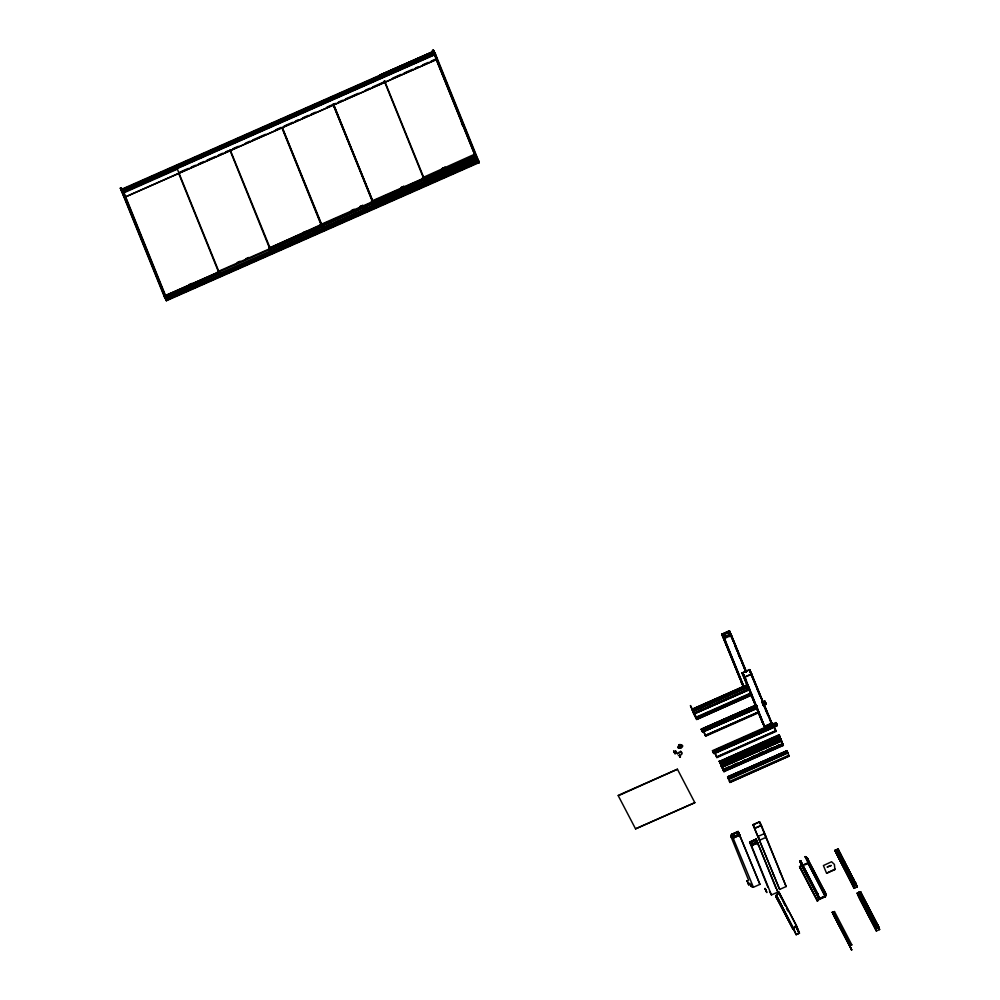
<?xml version="1.0" encoding="UTF-8"?>
<svg xmlns="http://www.w3.org/2000/svg" width="1000" height="1000" viewBox="0 0 1000 1000"><rect width="100%" height="100%" fill="white"/><g stroke="black" fill="none" stroke-linecap="round" stroke-linejoin="round"><path stroke-width="1.5" d="M831.237 865.45L827.1 867.062L831.125 865.562M802.8 865.95L802.738 865.875A1.275 0.737 -22 0 0 802.837 866.075L802.962 865.962A1.275 0.737 -22 0 0 802.9 865.8A1.425 0.812 -22 0 1 803.012 866L800.575 860.763M811.55 882.463L811.575 882.487A1.275 0.737 -22 0 0 811.538 882.35L811.462 882.288A1.275 0.737 -22 0 0 811.475 882.613A1.425 0.812 -22 0 1 811.363 882.412L811.5 882.312A1.425 0.812 -22 0 1 811.65 882.537M815.788 890.825L815.825 890.913A1.275 0.737 -22 0 1 815.688 890.688L815.662 890.625A1.425 0.812 -22 0 0 815.788 890.888L815.788 890.562A1.425 0.812 -22 0 1 815.975 890.812L815.75 890.55A1.275 0.737 -22 0 1 815.962 890.812L815.85 890.675M837.875 855.45L837.837 855.4A1.425 0.812 -22 0 1 837.75 855.312L837.812 855.35A1.275 0.737 -22 0 0 837.862 855.5L837.975 855.6M840.3 854.212L840.25 854.15A1.425 0.812 -22 0 0 840.362 854.425L840.312 854.25A1.275 0.737 -22 0 0 840.362 854.4L840.5 854.762A1.275 0.737 -22 0 0 840.612 855L840.775 854.975A1.425 0.812 -22 0 0 840.675 854.725L840.675 854.725A1.275 0.737 -22 0 1 840.775 854.938L840.75 855.088M840.55 854.438L840.475 854.3A1.275 0.737 -22 0 0 840.425 854.137L840.537 854.412A1.425 0.812 -22 0 0 840.438 854.125M835.337 917.013L835.438 917.3A1.275 0.737 -22 0 0 835.375 917.075L835.3 917.013A1.425 0.812 -22 0 1 835.487 917.262L835.425 917.237M842.5 864.45L842.175 863.45A1.425 0.812 -22 0 1 842.362 863.713L842.212 863.525A1.425 0.812 -22 0 0 842.3 863.75L842.288 863.675A1.275 0.737 -22 0 0 842.25 863.512M844.887 862.95L844.875 863.112A1.275 0.737 -22 0 0 844.925 863.275L845.075 863.325A1.275 0.737 -22 0 0 844.987 863.012L844.95 862.95A1.425 0.812 -22 0 1 845.1 863.213L844.675 862.35A1.425 0.812 -22 0 1 844.862 862.613L845.037 863.363M844.837 862.712L844.712 862.412A1.275 0.737 -22 0 1 844.85 862.6L844.725 862.412M839.513 925.312L839.688 925.35A1.425 0.812 -22 0 1 839.8 925.537A1.275 0.737 -22 0 0 839.688 925.35L839.587 925.487A1.275 0.737 -22 0 0 839.625 925.612L839.575 925.45A1.425 0.812 -22 0 0 839.625 925.625L839.725 925.475M846.462 871.925L846.425 871.825A1.275 0.737 -22 0 0 846.5 872.05L846.375 871.8A1.425 0.812 -22 0 0 846.5 872.062L846.488 871.725A1.425 0.812 -22 0 1 846.688 871.988L846.575 872.125M849.15 871.025L849.163 870.875A1.425 0.812 -22 0 0 849.075 870.662L848.9 870.7A1.425 0.812 -22 0 0 849 870.962L849.375 871.462A1.425 0.812 -22 0 0 849.312 871.263A1.275 0.737 -22 0 1 849.412 871.475L849.325 871.363M848.875 870.7L848.9 870.75A1.275 0.737 -22 0 0 849 870.938L849.038 870.675A1.275 0.737 -22 0 1 849.163 870.875L849.112 871.038M844.025 933.938L844.062 933.775A1.275 0.737 -22 0 0 844.013 933.612L843.838 933.55M850.975 880.612L851.188 880.837A1.275 0.737 -22 0 0 851.125 880.662L851.05 880.6A1.425 0.812 -22 0 1 851.237 880.85L851.075 880.888A1.425 0.812 -22 0 1 850.95 880.713L850.925 880.387A1.275 0.737 -22 0 0 850.888 880.05L850.8 880.238A1.425 0.812 -22 0 0 850.812 880.337L850.788 880.2A1.275 0.737 -22 0 0 850.825 880.312M850.938 880.413L850.987 880.288A1.425 0.812 -22 0 0 850.888 880.037M851.237 880.95L851 880.725A1.275 0.737 -22 0 0 851.062 880.925L851.012 880.763M853.438 879.112L853.5 879.25A1.275 0.737 -22 0 0 853.388 878.95L853.3 879.125A1.275 0.737 -22 0 0 853.312 879.212L853.487 879.225A1.425 0.812 -22 0 0 853.388 878.938L853.462 879.3M853.675 879.7L853.587 879.5A1.275 0.737 -22 0 1 853.725 879.75L853.525 879.488A1.425 0.812 -22 0 1 853.737 879.75L853.512 879.463M848.4 942.087L848.263 942.15A1.425 0.812 -22 0 1 848.15 941.95L848.325 941.888A1.425 0.812 -22 0 1 848.438 942.075L848.375 942.038A1.275 0.737 -22 0 0 848.325 941.888L848.213 941.787M860.5 898.675L860.438 898.85A1.425 0.812 -22 0 1 860.288 898.612L860.337 898.5M860.438 898.812L860.35 898.6A1.275 0.737 -22 0 0 860.4 898.825L860.438 898.863M860.337 898.138L860.175 898.213A1.375 0.787 -22 0 1 860.062 898.012L860.238 897.938A1.375 0.787 -22 0 1 860.362 898.138L860.075 897.887M864.412 906.137L864.538 906.237A1.375 0.787 -22 0 1 864.675 906.413L864.625 906.3M864.488 906.5A1.375 0.787 -22 0 1 864.375 906.287L864.5 906.213M868.8 914.775A1.375 0.787 -22 0 1 868.688 914.55L868.838 914.488A1.375 0.787 -22 0 1 869 914.688L869 914.788M873.025 922.7L873.3 923.037A1.375 0.787 -22 0 0 873.2 922.738L873.025 922.738A1.375 0.787 -22 0 0 873.125 923.037L873.2 923.075M778.737 735L779.712 736.538L720.325 762.45C720.375 762.087 721.55 763.025 719.587 761.162M723.637 771.087L783.175 744.762L782.6 743.737L723.2 769.9M778.775 736.462L779.812 736.363M723.575 770.962L783.138 744.538L723.587 771L724.412 770.375M679.5 755.362C680.7 759.312 680.312 753.938 679.675 755.825C678.375 754.425 682.1 758.312 679.45 755.4M680.413 757.138L679.55 755.5M720.238 762.262L719.225 760.863L724.05 771.6L722.6 769.163M778.725 735.863C779.15 735.938 779.075 734.463 780.163 738.487M783.312 745.387L779.35 736.488M793.413 928.863L776.325 895.312L775.788 896.425L793.037 929.2L776.325 895.812L779.05 892.375M678.975 745.188C681.988 742.738 676.65 747.138 680.425 745.625M680.238 756.637L679.7 755.525M808.112 863.675L808.337 862.95L805.3 864.688M808.1 862.925L825.387 896.762L823.15 889.95L805.875 856.862L805.075 856.725L825.612 896.05L819.825 898.575L800.113 861.062M779.262 735.888L779 736.55L779.525 736.137M834.837 869.025L834.4 864.412L831.587 861.75L823.4 865.55L826.55 873.213L834.938 869.163M842.325 864.1L842.45 864.375A1.275 0.737 -22 0 1 842.325 864.188L842.387 864.05A1.425 0.812 -22 0 0 842.537 864.338M678.7 745.263L678.225 747.8L679.112 745.95M680.387 745.6L680.825 744.862M776.338 895.938L796.175 934.663L799.438 933.225L796.25 925.337L778.975 892.25L776.312 895.163L793.562 928.438M835.25 851L854.062 888.275L857.325 886.838L838.15 849.062L835.037 850.263L853.413 886L854.7 885.438L854.05 883.85L852.763 884.412M694.85 714.262L694.438 713.3L694 714.013M694.925 714.45L693.662 711.5M695.725 716.45L696.325 718.5L751.475 694.025M779.275 735.825L778.863 736.562M779.488 736.338L783.325 745.4L782.513 743.763M675.962 751.263L676.562 752.425A1.338 0.762 -22 0 1 675.675 753.562L674.862 753.55L673.612 750.825L675.062 753.737L674.463 752.275M751.438 693.95L696.312 718.462L694.4 713.263L696.875 719.5L693.888 713.438L694.325 714.55M694.538 713.575L749.688 689.45M779.362 735.6L719.475 761.6L720.05 762.95M680.413 756.925C678.637 753.188 681.062 759.3 680.088 756.1M694.275 713.688L749.538 689.125L694.075 713.45L694.412 714.087M779.788 736.287L778.925 736.45M680.175 757L679.6 755.588M680.212 757.138L679.75 756.05M834.862 869.587L834.587 868.925M677.412 753.662C681.462 748.838 684.95 755.15 678.4 755.588M693.988 713.7L693.288 712.312M720.8 762.325L720.088 762.275L779.638 735.975L720.037 762.225M802.55 865.487L808.337 862.95L805.875 856.862L823.288 890.3L822.35 889.825L823.15 889.95A7.625 6.238 -27.6 0 1 825.612 896.05L825.375 896.012M680.113 756.375L679.837 755.788L680.263 756.787M674.3 752.062L675.588 751.15M721.775 634.2L729.225 630.862L744.95 669.95M722.075 634.225L729.2 631.087L746.012 672.087M731.575 635.3L724.062 638.587M742.075 672.938L749.675 669.6M742.375 672.975L749.5 669.837L751.6 675.812M741.675 683.475L740.825 680.9M751.612 673.988L744.538 677.1M751.888 674.05L744.362 677.337M771.525 723.263L749.762 669.65L771.862 723.15L769.663 718.925M771.838 723.288L764.425 726.587L743.238 674.5M682.387 745.725L680.688 744.65L682.55 745.888A2.362 1.363 -22 0 1 679.587 748.275A2.362 1.363 -22 0 1 678.863 746.025A2.362 1.363 -22 0 1 682.55 745.9L682.487 745.775M779.137 892.6L776.388 895.3M796.25 925.337L793.5 928.337L796.188 925.2L799.362 933.088L796.112 934.525M678.838 745.075L680.6 744.587M674.212 751.787L675.625 751.225M860.263 891.675L878.662 926.825L860.562 891.712L857.35 892.962L875.713 928.713L877 928.15L876.35 926.562L875.062 927.125M846.65 872.138L846.525 871.787A1.275 0.737 -22 0 1 846.663 871.975L846.525 871.737M778.4 735.913L779.25 736.312M852.35 883.337L855.512 882.362L852.35 883.337L835.075 850.25M858.7 893.413L857.425 893.775L859.087 897.887L876.363 930.987L879.625 929.538L877.812 924.788L874.55 926.513L875.225 926.05M680.312 745.713L680.75 748.037L680.037 745.85M693.962 712.175L690.413 705.562L693.825 713.7M695.837 716.725L696.413 718.662L751.538 694.188M775.763 896.375L793.15 929.125M679.212 744.75L679.938 745.5L679.438 744.688M771.4 723.35L764.438 726.375M693.763 713.487L693.4 712.962M696.15 717.887C690.375 704.262 697.475 722.05 696.2 717.638L751.225 693.288M782.887 744.587L782.312 744.938M269.538 248.3L270.413 248.475M771.712 723.375L750.925 673.575M701.3 729.237L702.675 732.125L701.287 729.163L754.887 705.612L701.3 729.237L701.663 730.075L756.787 705.913M763.213 705.212L766.1 704.1L764.725 701.213L761.938 702.5L764.775 701.275M777.25 725.425L713.775 753.4L777.3 725.55L775.9 722.575L712.487 750.675L713.863 753.575L713.188 752L717.4 750.188M721.637 748.312L724.45 747.075M714.65 751.587L717.438 750.263M721.663 748.4L724.488 747.15M714.725 751.787L717.537 750.5M729.862 782.412L789.075 756.075L729.887 782.475L727.613 776.875L786.912 750.713L787.225 751.425M164.288 296.65L120.375 188.188L121.475 187.7M432.25 50.55L433.312 50L435.5 54.2L434.412 54.675L478.2 163.088L479.3 162.6L435.475 54.138M433.738 51.475L120.913 189.575L122.5 192.75L435.288 54.55L433.688 51.375L435.938 56.8M121.163 190.062L433.95 51.875M122.587 189.537L135.438 183.85M142.587 180.7L155.438 175.025M158.287 173.762L162.575 171.863M165.438 170.6L174 166.812M176.863 165.55L182.575 163.025M185.425 161.762L189.713 159.875M192.575 158.613L205.425 152.938M208.275 151.675L216.85 147.887M219.713 146.625L225.425 144.1M229.7 142.2L232.562 140.95M235.413 139.688L255.413 130.85M262.55 127.688L275.413 122.013M278.263 120.75L282.55 118.863M285.4 117.6L302.55 110.025M305.4 108.763L309.688 106.862M312.538 105.612L325.4 99.925M328.25 98.663L336.925 94.925M339.675 93.612L345.387 91.088M349.65 89.3L352.537 87.938M355.3 86.8L377.912 76.812M382.525 74.688L395.375 69.013M398.237 67.75L402.525 65.85M405.375 64.588L422.512 57.013M425.375 55.75L429.663 53.863M121.337 190.4L434.125 52.2M121.363 190.562L127.075 188.038M121.55 190.8L434.212 52.75M121.538 190.888L125.925 188.95M128.787 187.688L134.488 185.162M121.725 191.125L434.5 52.938M121.75 191.287L128.887 188.137M434.712 53.325L121.925 191.525L127.638 189.1M122.1 191.85L434.888 53.663L437.188 59.188L124.4 197.375L437.188 59.188M123.55 191.388L127.837 189.488M435.087 54.062L122.312 192.25L166.35 300.763L479.212 162.562M122.3 192.35L435.412 54.162L433.288 50.087M179.788 172.175L188.363 168.388M191.213 167.125L195.5 165.225M198.363 163.975L204.075 161.45M206.925 160.188L215.5 156.4M218.35 155.137L222.638 153.238M225.5 151.975L228.35 150.712M232.638 148.825L238.35 146.3M245.487 143.15L249.775 141.25M252.638 139.987L265.487 134.312M275.487 129.9L281.2 127.375M284.05 126.112L292.625 122.325M295.475 121.062L298.337 119.8M302.625 117.9L308.337 115.375M311.188 114.113L315.475 112.225M326.9 107.175L335.475 103.387M338.325 102.125L342.612 100.237M345.462 98.975L358.325 93.3M365.462 90.138L369.75 88.25M372.6 86.988L385.462 81.3M392.6 78.15L401.163 74.362M404.025 73.1L412.587 69.312M415.45 68.05L418.312 66.787M422.587 64.9L428.3 62.375M431.163 61.112L435.45 59.225M442.188 168.487L445.037 167.237M442.212 168.55L445.062 167.288M422.45 177.763L475.125 154M401 187.587L403.85 186.325M401.025 187.638L403.875 186.375M371.275 201.262L475.588 155.387M362.738 205.387L359.888 206.65L362.762 205.438M351.362 210.475L354.212 209.225M371.85 201.85L423.963 178.412M320.188 224.737L424.513 178.837M302.975 232.613L305.85 231.4M268.975 248.175L321.737 224.862M322.163 224.7L373.038 202.213L333.338 103.912M424.762 179.312L476.112 156.625M269 248.225L321.562 224.387M322.025 224.85L373.325 202.362L373.025 201.713L373.413 202.262M237.225 262.475L240.1 261.262M245.812 258.738L248.663 257.488M476.337 157.262L476.85 157.812L423.988 181.125M217.488 271.737L322.175 225.675M373.587 202.825L424.888 179.737M188.925 284.625L191.812 283.412M433.862 176.462L436.725 175.2M461 164.462L463.862 163.2M423.938 181.012L476.75 157.575M219.112 271.837L164.913 295.775L166.438 299.525M270.487 249.075L164.938 295.837M322.5 226.287L373.837 203.612M423.95 181.45L477.188 158.475L433.312 50M424.162 181.588L477.1 158.262L372.925 204.537M165.212 296.512L219.587 272.738L165.275 296.7M269.862 250.362L322.625 227.05M373.15 204.913L477.45 158.925L373.2 205.062M366.075 208.2L362.812 209.713L366.138 208.35M373.263 205.162L477.537 159.125M219.8 273.3L271.137 250.613L230.2 149.875M322.95 227.625L323 228.113M322.075 228.287L477.8 159.588L322.137 228.438M278.788 247.65L282.2 246.213L279.35 247.5M313.025 232.525L315.9 231.312M322.2 228.575L477.875 159.787M271.887 251.238L323.338 228.487M221.05 273.825L223.9 272.562M263.9 254.887L266.75 253.625M271.038 251.737L478.137 160.225M219.75 274.738L478.175 160.312M272.613 251.537L285.487 245.9M288.312 244.6L312.625 233.912M315.45 232.6L355.462 214.975M358.3 213.675L405.462 192.887M408.288 191.588L432.587 180.9M435.425 179.6L478.3 160.712M218.975 275.438L478.5 160.95L220.012 275.238M220.062 275.338L478.587 161.15M165.7 299.075L478.688 161.287M478.775 161.612L166.287 299.513L164.85 295.925M166.213 300.225L478.988 162.025L166.25 300.312M729.737 633.125L730.625 634.825M723.85 637.725L725.45 640.438M764.625 726.338L743.612 674.362L742.362 673.088M750.037 671.862L751.363 673.275M694.587 714.837L692.275 709.45L747.387 685.238M692.463 709.8L747.537 685.55L692.362 709.613L695.062 715.525L694.938 714.488M692.588 710.037L747.638 685.688M747.788 685.975L692.725 710.462M747.862 686.137L692.375 710.037M692.887 710.7L747.887 686.237M692.925 710.788L748.025 686.575M693.375 711.162L748.512 686.75M693.475 711.375L748.575 686.875M694.15 713.162L693.3 711.663L694.125 713.525M749.338 688.65L694.075 713.162L693.425 711.637M693.7 711.587L693.975 712.513L693.625 711.95M749.425 688.825L694.287 713.3L693.575 712.675M749.712 689.5L694.3 713.85M696.038 717.225L751.087 692.9M696.237 717.887L713.175 710.4M716 709.15L720.225 707.288M727.288 704.163L731.525 702.288M741.4 697.925L747.05 695.438M696.25 717.913L751.35 693.7M696.488 718.85L751.625 694.412M751.812 694.9L696.85 719.4M751.838 694.95L696.675 719.45L694.1 714.5M762.013 702.725L764.862 701.462L762.013 702.738M756.6 705.55L701.587 729.938L756.663 705.662M701.787 730.425L756.838 706.012M701.95 730.537L756.988 706.3M757.062 706.462L701.85 730.275M755.875 707.562L702.325 731.338L757.175 706.675L702.275 731.263L755.975 707.788M762.95 704.587L765.75 703.2L763 704.725M756.038 707.962L702.438 731.612L756.112 708.162M763.037 704.825L765.863 703.487M763.125 704.975L765.975 703.812M702.6 732L756.237 708.462M756.112 708.637L703.763 731.45L757.6 708.188M759.025 711.75L705.387 735.45L759.075 711.825M705.487 735.7L759.125 711.988M704.762 734.35L705.688 736.125L757.913 713.037M677.45 753.763L680.913 752.237M681.525 752.925L680.575 751.1M763.462 723.575L762.262 722.362L742.212 672.837M764.55 725.625L763.2 724.15M770.837 722.85L770.438 720.95M712.788 751.213L776.263 723.275L776.725 724.65L775.913 722.65L777.3 725.55M776.3 723.337L712.913 751.525L713.5 752.738M713.112 751.9L776.488 723.725M713.188 752.075L776.85 724.412L713.575 752.962L712.487 750.675M713.388 752.4L776.762 724.25M618.138 795.413L677.425 769.225L694.837 802.663L635.55 828.85L618.275 795.763L677.425 769.225M777.1 725.05L713.688 753.138M774.45 727.138L715.138 753.288L714.663 752.262M716.587 756.9L775.863 730.688M716.688 757.138L775.913 730.775M714.45 752.075L716.888 757.575L776.162 731.375L774.175 726.462M719.425 761.475L778.838 734.9M720.638 761.388L719.575 761.5L778.962 735.125L779.225 736.363M719.562 761.812L735.387 754.812M738.213 753.562L746.675 749.825M773.5 737.975L749.513 748.75L753.825 746.912M776.338 736.775L778.888 735.863M721.338 761.312L735.525 755.163M756.6 745.675L765.113 741.925M767.887 740.688L773.587 738.188M720.612 763.15L779.875 736.925M720.688 763.3L779.925 737M720.962 764L780.238 737.8M721.35 764.95L780.662 738.825M721.475 765.263L780.713 738.938M721.375 766.4L721.225 765.6M780.925 740.537L780.938 740.225M721.688 765.9L781.012 739.737M769.975 745.462L772.8 744.212M722.262 767.237L781.575 741.087M724.55 768.888L730.188 766.388M733.012 765.138L737.25 763.263M758.413 753.913L764.062 751.413M766.888 750.175L772.537 747.675M724.6 768.988L730.263 766.525M733.075 765.25L737.312 763.4M742.95 760.888L745.788 759.663M751.413 757.138L755.662 755.3M758.475 754.025L764.137 751.562M766.95 750.288L774.013 747.188M776.825 745.913L779.663 744.7M723.375 770.037L782.663 743.85M723.45 770.163L782.738 744M782.837 744.212L723.512 770.7M723.95 771.375L783.238 745.2M783.425 745.337L723.913 771.637L720.212 762.212M727.613 776.875L787 750.9L727.75 777.163M727.7 777.087L787 750.913M727.862 777.4L787.113 751.1L728 777.738L727.712 777.125M727.862 777.5L787.188 751.312M728.1 778.062L787.35 751.787L787.875 752.825L728.6 779.013L728.062 777.987M787.875 752.8L728.787 779.412M729.475 781.462L788.75 755.275M753.012 824.675L759.538 821.8L761.438 825.438L786.15 886.538L779.638 889.425L753.012 824.675L779.638 889.425M750.975 884.475A4.737 2.712 -22 0 0 753.4 887.25L759.925 884.362L738.112 831.45L731.6 834.338L733.3 838.562M754.912 828.312L761.438 825.438M740.025 835.088L733.5 837.975A4.737 2.712 -22 0 1 731.6 834.338L753.4 887.25M767.825 887.075L749.625 842.025L756.137 839.15L777.95 892.062L771.425 894.938L769.525 891.3M749.625 842.025L751.525 845.662L758.037 842.788M820.05 899.125L800.462 860.688L817.887 893.938L817.1 894.05M801.688 865.763L799.562 866.575L816.85 899.663L818.962 898.85L801.688 865.763L799.85 861.225L800.588 860.638M800.525 861.162L802 865.85L819.275 898.938L817.3 900.1L819.725 899.025L800.525 861.162L802.45 865.938M835.738 850.387L853.15 883.975M838.238 849.275L834.912 850.55L854.212 887.987L857.025 886.75L856.3 884.963L853.487 886.2M802.475 865.288L808.25 862.738M836.688 849.762L836.975 850.45L838.45 849.788M837.013 850.65L838.3 850.088L857.325 886.838M799.562 866.575L800.163 868.05L800.1 867.212M836.787 855.175L840.05 853.737L838.288 849.75M826.787 873.2L834.788 869.663M799.85 861.225L817.125 894.312L817.788 893.875M817.8 894.25L819.275 898.938M854.85 882.562L837.412 849.45L857.025 886.75M819.75 898.388L825.525 895.837M852.387 884.137L854.062 888.275M855.525 882.763L852.463 884.312M819.963 898.925L825.3 896.575L817.375 900.3L817.438 901.15L800.163 868.05M855.575 883.175L854.287 883.75L854.938 885.337L856.225 884.762L855.575 883.175L837.862 849.013M860.462 891.812L857.212 893.25L876.513 930.7L859.95 898.988M857.938 893.138L875.525 926.688L857.812 893.025M859.075 893.462L857.788 894.038L858.438 895.625M832.3 912.237L849.75 945.763L851.825 944.85L834.475 911.562L832.3 912.237L851.7 949.9L832.4 912.312M833.125 912.387L850.337 944.987L849.712 945.487L851.462 950M832.475 912.675L834.475 911.562M834.188 916.912L832.712 912.562M796.025 934.325L799.287 932.887M874.587 926.413L877.738 924.912M858.975 892.25L876.812 926.137M874.688 926.85L876.363 930.987M878.025 925.6L874.812 926.8M875.788 928.913L878.6 927.675L879.325 929.45L877.163 925.325M849.737 945.375L851.825 944.85M423.875 177.475L425.538 181.625M800.025 867.013L802 865.85M764.362 726.6L742.05 673.062L744.25 677.275M807.163 874.1L807.275 874.237A1.275 0.737 -22 0 0 807.225 874.075L807.188 874.038A1.425 0.812 -22 0 1 807.337 874.275L807.1 873.988M729.375 630.85L732.975 640.975M764.25 726.612L742.525 672.862M720.525 762.175L720.4 762.425M805.075 856.725L806.012 857.2M844.762 862.75L844.712 862.7A1.425 0.812 -22 0 1 844.562 862.475L844.737 862.65A1.275 0.737 -22 0 1 844.587 862.475M842.188 863.725L842.062 863.525A1.275 0.737 -22 0 0 842.188 863.775L842.262 863.863M837.913 855.275L837.9 855.188A1.425 0.812 -22 0 1 838.05 855.45A1.275 0.737 -22 0 0 837.925 855.238L837.8 855.325M843.938 933.838L843.9 933.725A1.275 0.737 -22 0 0 843.95 933.875L843.962 933.875A1.425 0.812 -22 0 1 843.825 933.675M844.062 933.787L844.087 933.825A1.425 0.812 -22 0 0 844.013 933.6M747.113 880.775L747.425 881.425L747.025 880.812M748.85 884.663L748.95 885.088M719.95 762.725L720.387 761.462L719.963 761.975M720.113 761.737L719.6 761.55M835.312 917.337A1.275 0.737 -22 0 1 835.212 917.15A1.425 0.812 -22 0 0 835.3 917.35L835.438 917.262M765.238 888.713L765.537 889.712M747.225 881.05L747.55 881.675M694.338 713.5L694.225 712.812M765.125 888.45L765.562 889.35M779.2 735.312L778.512 735.775M765.525 702.75L762.825 704.275L765.837 703.425M764.712 701.137L766.1 704.112M780.825 739.375L781.087 739.987L721.8 766.162M781.263 740.462L781.625 741.213M878.538 926.875L860.6 892.8L861.25 894.388M476.15 156.713L475.95 156.012M477.688 159.525L479.3 162.6M775.088 729.2L776.162 731.375M863.487 898.713L873.863 918.512M876.363 923.337L879.625 929.538M476.712 158.125L475.225 154.438M769.5 719.163L770.225 720.562M771.562 723.112L749.463 669.625M789.15 756.25L786.888 750.688M868.525 908.775L869.963 911.525M474.675 154.65L435.988 58.9M859.262 892.35L876.538 925.45M836.612 849.562L854.25 883.55M836.225 849.737L853.863 883.713M858.575 892.425L876.3 926.363M858.425 892.725L875.987 926.5M723.425 635.837L723.825 637.725M743.725 674.587L744.125 676.475M744.65 676.35L746.488 680.875M835.5 850.325L853.012 884.038M857.375 892.95L874.65 926.038M723.95 638.525L721.75 634.312L743.312 686.75M854.212 887.987L836.213 853.112M743.213 684.887L741.963 683.612M807.312 858.075L824.587 891.162M806.65 857.412L825.788 894.125M815.812 875.5L806.45 857.575L808.25 862.025A7.362 6.025 -27.6 0 0 806.462 857.588M817.25 878.263L823.725 890.662A7.362 6.025 -27.6 0 1 825.525 895.1L805.225 856.525M807.9 863.15L825.387 896.762M832.987 912.062L850.212 945.263M835.15 918.188L851.7 949.9M799.837 860.975L819.725 899.025M799.887 866.663L817.675 901.038M425.65 181.575L423.825 177.5L424.137 178.287M423.512 178.15L384.237 80.975M764.2 833.838L765.975 837.237M779.438 871.075L781.338 874.712M786.15 886.538L759.538 821.8M703.7 731.213L705.688 736.112M721.55 765.575L721.812 766.137L781.012 739.825M721.988 766.663L722.35 767.4M723.225 769.95L724.05 771.6M758.088 836.538L759.875 839.938M772.925 873.95L774.188 876.375M779.062 892.463L796.338 925.562M776.688 889.638L777.95 892.062M785.013 905.537L778.975 892.25M786.438 908.275L787.862 911M796.438 927.425L799.438 933.225M796.2 927.525L799.05 933L796.075 925.638M759.925 884.362L738.112 831.45M373.113 201.475L372.725 200.975L374.438 205.1M372.738 201.475L333.537 105.512M374.175 204.163L373.587 203.05M372.413 201.625L333.15 104.438M321.65 225.325L282.262 127.737M322.362 226.475L322.85 227.65M321.2 225.062L281.938 127.888M270.512 249.15L270.025 247.975L271.737 252.1M271.175 250.688L270.988 250.25M269.713 248.625L229.875 150.013M179.125 173.287L178.538 173.062L218.588 272.075M218.9 271.9L219.213 272.225M219.75 273.562L165.487 297.575M220.6 275.512L218.938 271.363L220.637 275.587M123.625 191.812L167.425 300.212M120.463 188.225L122.575 192.275M120.375 188.188L122.562 192.35M164 295.85L165.1 297.987M164.088 296.163L166.425 300.763L165.912 299.488M808.5 861.988L825.75 895.325M692.975 710.875L692.163 709.175L747.212 684.85L692.275 709.412M860.575 891.737L861.812 895.138M425.112 180.6L425.412 181M766.4 891.663L766.838 892.562L766.55 891.6M748.388 883.988L748.838 884.788L748.538 883.925M781.75 742.412L782.15 742.925L781.562 742M766.462 891.838L765.462 889.587M748.45 884.163L747.95 883.05M765.088 702.05L765.263 702.325M776.875 724.587L713.525 752.788M781.737 742.087L781.1 740.612M722.35 768.337L721.812 767.15M776.525 723.925L712.887 751.438L713.3 752.362M765.088 701.9L765.537 702.887M701.663 729.925L702.1 730.913M702.225 731L702.412 731.45M774.325 726.9L714.95 752.887M765.825 889.875L766.338 891.05M747.812 882.212L748.487 883.75M853.263 879.062L853.288 879.1A1.425 0.812 -22 0 0 853.312 879.237M781.363 741.55L781.038 740.812M747.45 881.925L748.138 882.962M721.825 767.5L721.587 766.6M778.863 734.975L779.35 736.025M748.275 883.3L748.625 884.087M721.637 767.05L721.338 765.962M779.737 737.087L780.275 738.438M876.425 925.487L876.7 926.188M875.925 925.713L876.1 926.45M854.4 883.475L836.963 849.65L837.237 850.337M853.688 883.787L836.125 850.013L836.413 850.7M858.512 895.825L859.237 897.6M839.025 851.862L839.75 853.65M836.85 849.7L837.062 850.413M836.4 849.887L836.675 850.588M836.312 849.938L836.525 850.65M835.487 851.325L836.137 852.913M749.3 669.862L752.913 678.913M753.288 679.725L757.15 689M757.262 689.575L760 696.038M762.275 701.675L763.975 705.888M764.225 706.712L765.925 710.938M766.25 711.525L767.962 715.75M746.45 671.725L729.463 630.913L745.95 671.737M731.35 635.1L746.287 671.95M735.25 646.6L736.963 650.825M738.225 653.888L739.938 658.1M743.55 674.3L746.688 682.375M747.025 683.1L748.737 687.325M748.962 688.012L757.7 709.587M757.925 710.275L761.775 719.438M761.912 720.125L764.325 726.025M743.75 686.188L723.25 635.55L722.062 634.338L743.288 686.4M723.175 635.65L743.587 686.425M722.212 634.113L743.763 687M721.912 634.087L740.325 679.663M823.725 890.662L825.525 895.113M817.125 894.312L818.962 898.85M816.85 899.663L817.438 901.15M793.525 928.125L796.175 934.663M778.938 892.812L780.925 897.712M756.137 839.15L776.05 888.425M477.4 158.85L478.45 161.1M435.238 55.9L476.012 156.713M461.45 122.812L462.612 125.7M714.762 752.537L716.888 757.562M751.525 845.662L771.425 894.938M703.612 731.475L704.775 734.338M731.012 836.688L748.637 880.337M749.788 883.15L750.925 885.962M694.837 802.663L635.55 828.85M384.575 80.825L424.837 180.212M333.55 104.3L374.475 205.162M321.637 224.412L323.375 228.562L282.337 127.75M219.9 274.1L177.387 169.163L123.688 192.887L165.487 296.363M121.375 190.212L124.4 197.375M720.512 763.737L720.625 764.375M695.425 715.675L695.788 716.575M764.712 701.188L765.013 701.838M765.413 889.412L765.037 888.475M747.4 881.737L747.113 880.95M721 765.013L721.15 765.788M844.875 863.112L844.9 863.175A1.425 0.812 -22 0 0 844.925 863.288M848.263 942.15A1.275 0.737 -22 0 1 848.162 941.963M734.975 836.587A2.462 1.412 -22 0 1 738.55 835.413M735.45 836.388A2.138 1.225 -22 0 1 737.412 835.525M739.412 835.487A2.925 1.675 -22 0 1 739.625 836.625M734.15 837.5A2.925 1.675 -22 0 1 734.613 836.525M753.9 843.512A2.462 1.412 -22 0 1 757.188 843.575M754.362 843.487A2.138 1.225 -22 0 1 756.762 843.538M756.475 842.712A2.925 1.675 -22 0 1 757.475 844.625M752.175 845.475A2.925 1.675 -22 0 1 752.387 844.525M805.875 856.862A7.625 6.238 -27.6 0 1 808.337 862.95M802.837 866.075A1.425 0.812 -22 0 1 802.725 865.863M725.45 638.175A2.462 1.412 -22 0 1 725.55 637.137M726 636.587A2.462 1.412 -22 0 1 728.65 635.575M729.587 635.812A2.462 1.412 -22 0 1 730.037 636.425M726.5 636.45A2.138 1.225 -22 0 1 728.525 635.788M729.525 636.138A2.138 1.225 -22 0 1 729.725 636.525M729.625 635.413A2.925 1.675 -22 0 1 730.475 636.587M725.212 638.6A2.925 1.675 -22 0 1 725.387 636.8M433.325 51.438L379.625 75.163L433.325 51.438M756.413 705.2L701.4 729.5L756.413 705.2M780.825 739.275L721.55 765.475L780.837 739.3M781.413 740.788L722.125 766.975L781.462 740.837M759.388 822L753.275 824.7L755.062 828.112L761.162 825.413L759.388 822M737.975 831.663L731.862 834.362L733.65 837.763L739.75 835.075L737.975 831.663M764.35 833.625L757.825 836.513L759.725 840.15L766.25 837.262L764.35 833.625M755.987 839.35L749.887 842.05L751.663 845.462L757.775 842.763L755.987 839.35M877.875 925.888L876.587 926.45L877.237 928.037L878.525 927.475L877.875 925.888M807.188 874.35L807.163 874.325A1.425 0.812 -22 0 1 807.038 874.137L807.113 874.188A1.275 0.737 -22 0 0 807.163 874.338M733.062 837.738L731.525 834.788A4.438 2.55 -22 0 0 733.062 837.738M734.987 836.05A2.462 1.412 -22 0 0 738.263 833.675A2.462 1.412 -22 0 0 734.538 833.6A2.462 1.412 -22 0 0 734.987 836.05M735.1 835.837A2.138 1.225 -22 0 0 737.95 833.775A2.138 1.225 -22 0 0 734.725 833.713A2.138 1.225 -22 0 0 735.1 835.837M734.812 836.338A2.925 1.675 -22 0 0 738.688 833.538A2.925 1.675 -22 0 0 734.287 833.45A2.925 1.675 -22 0 0 734.812 836.338M752.987 843.713A2.462 1.412 -22 0 0 756.275 841.35A2.462 1.412 -22 0 0 752.55 841.275A2.462 1.412 -22 0 0 752.987 843.713M753.112 843.5A2.138 1.225 -22 0 0 755.962 841.45A2.138 1.225 -22 0 0 752.738 841.388A2.138 1.225 -22 0 0 753.112 843.5M752.812 844.013A2.925 1.675 -22 0 0 756.7 841.213A2.925 1.675 -22 0 0 752.3 841.112A2.925 1.675 -22 0 0 752.812 844.013M725.763 636.325A2.462 1.412 -22 0 0 729.038 633.962A2.462 1.412 -22 0 0 725.312 633.875A2.462 1.412 -22 0 0 725.763 636.325M725.888 636.112A2.138 1.225 -22 0 0 728.725 634.062A2.138 1.225 -22 0 0 725.5 633.987A2.138 1.225 -22 0 0 725.888 636.112M725.588 636.613A2.925 1.675 -22 0 0 729.463 633.812A2.925 1.675 -22 0 0 725.062 633.725A2.925 1.675 -22 0 0 725.588 636.613"/></g></svg>
